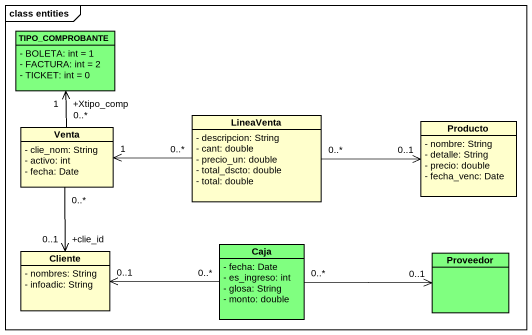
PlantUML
@startuml
mainframe class entities
hide circle
hide empty members
skinparam classAttributeIconSize 0
class TIPO_COMPROBANTE #80FF80 {
  - BOLETA: int = 1
  - FACTURA: int = 2
  - TICKET: int = 0
}
class LineaVenta {
  - descripcion: String
  - cant: double
  - precio_un: double
  - total_dscto: double
  - total: double
}
class Producto {
  - nombre: String
  - detalle: String
  - precio: double
  - fecha_venc: Date
}
class Venta {
  - clie_nom: String
  - activo: int
  - fecha: Date
}
class Cliente {
  - nombres: String
  - infoadic: String
}
class Caja #80FF80 {
  - fecha: Date
  - es_ingreso: int
  - glosa: String
  - monto: double
}
class Proveedor #80FF80
LineaVenta "0..*" -right-> "0..1" Producto
LineaVenta "0..*" -left-> "1" Venta
Venta "0..*" -up-> "+Xtipo_comp\n1" TIPO_COMPROBANTE
Venta "0..*" --> "+clie_id\n0..1" Cliente
Caja "0..*" -left-> "0..1" Cliente
Caja "0..*" -right-> "0..1" Proveedor
@enduml
